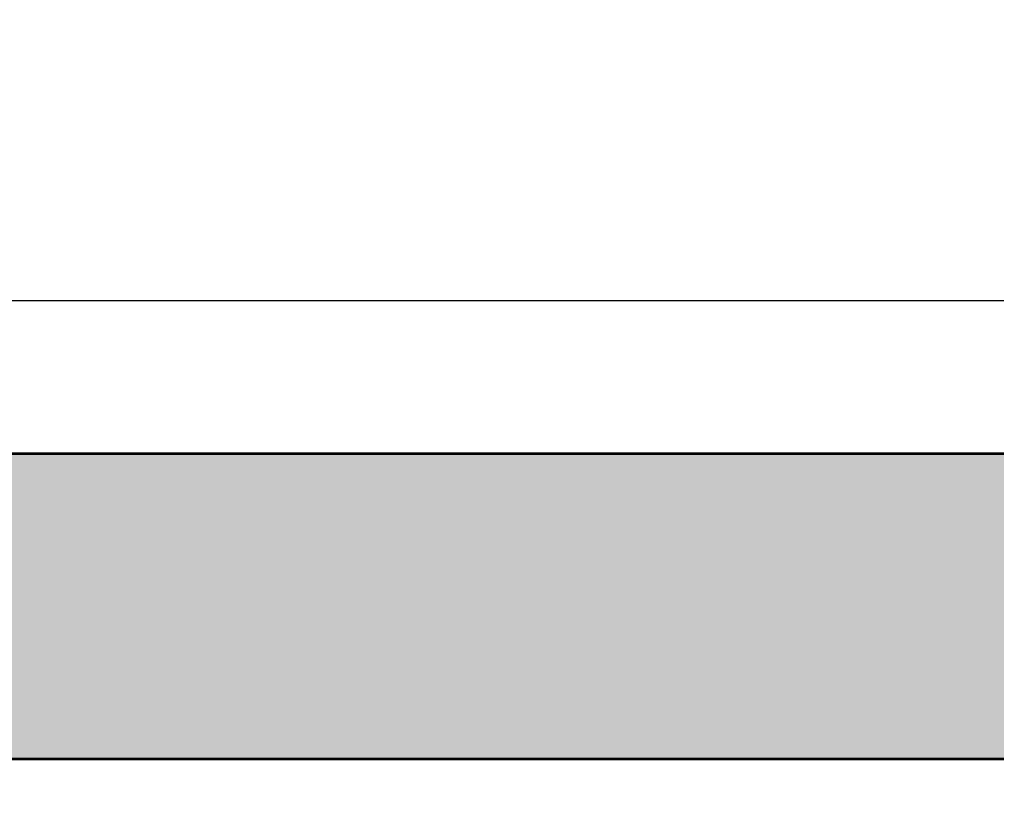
# Model space of a CAD drawing. Header units: metres. Extents: x -0.8 to 18.6, y -6.6 to 6.6.
# Drawn here: x 1.103 to 1.743, y -0.038 to 0.484 of the extents above; entities that cross this region are included whole.
import ezdxf

# ---------------------------------------------------------------- set-up
doc = ezdxf.new("R2010")
doc.units = ezdxf.units.M
for name, color, linetype, lineweight in [('A-COTAS', 3, 'Continuous', 13), ('A-MURO-BLOQUE', 2, 'Continuous', 35), ('A-MURO-TRASDOSADO', 8, 'Continuous', 18)]:
    doc.layers.add(name, color=color, linetype=linetype, lineweight=lineweight)
doc.layers.add('A-POCHE', color=252, linetype='Continuous')
doc.styles.add('A-TEXTO', font='arial.ttf')
doc.dimstyles.new('COTAS', dxfattribs={"dimtxt": 0.11, "dimasz": 0.06, "dimexe": 0.05, "dimexo": 0.04, "dimgap": 0.03, "dimtad": 1, "dimtxsty": 'A-TEXTO', "dimblk": 'ARCHTICK', "dimcen": 2.5, "dimclrd": 3, "dimclre": 3, "dimclrt": 7, "dimazin": 3, "dimtfac": 1, "dimtmove": 0, "dimatfit": 3})

# ---------------------------------------------------------------- blocks, each defined once
blk = doc.blocks.new('_ARCHTICK')
at = {"color": 0, "linetype": 'BYBLOCK', "const_width": 0.15}
blk.add_lwpolyline([(-0.5, -0.5), (0.5, 0.5)], dxfattribs=at)

msp = doc.modelspace()

# ---------------------------------------------------------------- hatches: boundary and pattern name
at = {"layer": 'A-POCHE'}
h = msp.add_hatch(color=256, dxfattribs=at)
h.paths.add_polyline_path([(3, 5.8), (3, 5.6), (0.2, 5.6), (0.2, 0.2), (4.8, 0.2), (4.8, 0), (0, 0), (0, 5.8)])
h.paths.add_polyline_path([(8.6, 5.8), (8.6, 5.6), (4.8, 5.6), (4.8, 5.8)])
h.paths.add_polyline_path([(13.7, 5.8), (17.9, 5.8), (17.9, 0), (17.7, 0), (17.7, 5.6), (13.7, 5.6), (13.7, 1.62), (13.5, 1.62), (13.5, 5.6), (9.4, 5.6), (9.4, 5.8)])
h.paths.add_polyline_path([(13.7, 0), (9.3, 0), (9.3, 0.2), (13.5, 0.2), (13.5, 0.8), (13.7, 0.8)])
h.paths.add_polyline_path([(5.7, 0), (5.7, 0.2), (8.5, 0.2), (8.5, 0)])

# ---------------------------------------------------------------- linework, layer by layer
at = {"layer": 'A-MURO-BLOQUE'}
msp.add_lwpolyline([(3, 5.8), (3, 5.6), (0.2, 5.6), (0.2, 0.2), (4.8, 0.2), (4.8, 0), (0, 0), (0, 5.8)], close=True, dxfattribs=at)
at = {"layer": 'A-MURO-TRASDOSADO'}
msp.add_lwpolyline([(0.2, 5.6), (3, 5.6), (3, 5.5), (0.3, 5.5), (0.3, 0.3), (4.8, 0.3), (4.8, 0.2), (0.2, 0.2)], close=True, dxfattribs=at)

# ---------------------------------------------------------------- dimensions: what is measured, and where the dimension line sits
at = {"layer": 'A-COTAS'}
for base, p2 in [((0, -1.4), (4.8, 0)), ((0, -1.85), (13.7, 0))]:
    msp.add_linear_dim(base=base, p1=(0, 0), p2=p2, dimstyle='COTAS', dxfattribs=at).render()

doc.saveas('drawing.dxf')
